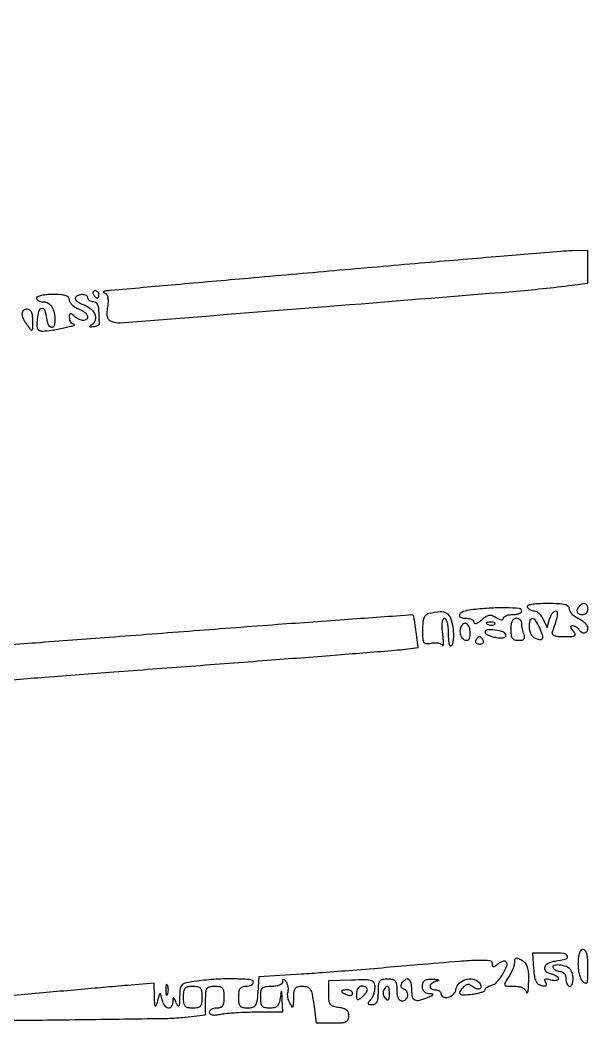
# Model space of a CAD drawing. Extents: x 0 to 640, y 0 to 640.
# Drawn here: x 485.5 to 640, y 0 to 272.6 of the extents above; entities that cross this region are included whole.
import ezdxf

# ---------------------------------------------------------------- set-up
doc = ezdxf.new("R2010")
doc.units = 0

msp = doc.modelspace()

# ---------------------------------------------------------------- linework, layer by layer
for points in [[(298.596171, 172.961967, -0.000001), (315.607522, 174.277711, -0.000003), (335.31495, 175.801823, -0.000002), (358, 177.555987, 0.000046)], [(428.856234, 426.080986, -0.000025), (431.95057, 383.981642, -0.218039)], [(497.284492, 293.320239, -0.000155), (457.622852, 290.101785, -0.055727)], [(461.822025, 150.997257, 0.000016), (461.164803, 159.480489, 0.268084)], [(476.587556, 92.767308, -0.000214), (492.35547, 93.99476, -0.00037), (511.043622, 95.427586, -0.000263), (532, 97.007647, 0.000397), (552.801925, 98.581658, 0.00059), (571.003045, 99.995008, 0.000249), (586.582698, 101.2311, 0.012412), (589.648663, 101.552648), (593.797327, 102.092153), (593.261077, 106.296077, 0.004349), (593.038455, 107.928091, 0.006491), (592.812919, 109.350465, 0.003079), (592.598799, 110.551729, 0.12572), (592.488466, 110.790614, 0.244437), (592.239069, 110.89857, 0.000032), (574.879821, 109.66369, 0.000803), (555.66005, 108.264195, 0.000484), (532.876053, 106.546181, -0.000078), (509.83174, 104.78971, -0.000118), (489.766716, 103.268231, -0.000044), (472.49248, 101.963994, -0.002867)], [(481.083697, 0.703162, 0.001242), (504.920313, 0.953276, 0.000589), (525.210669, 1.240495, 0.022567), (529.75, 1.515272), (536, 2.177642), (536, 6.088821, -0.016923), (536.076451, 8.346922, -0.125923), (536.409798, 9.358882, -0.199353), (537.115624, 9.850631, -0.053792), (538.5, 10, -0.047675), (539.824437, 9.873428, -0.173074), (540.541667, 9.45, -0.144586), (540.902765, 8.613599, -0.030103), (541, 7, -0.030703), (540.907747, 5.499083, -0.116834), (540.583333, 4.625, -0.166173), (539.975317, 4.159458, -0.081208), (539, 4, 0.054294), (538.234886, 3.916672, 0.073991), (537.5875, 3.669531, 0.09363), (537.153047, 3.30426, 0.172937), (537, 2.875, 0.240425), (537.220114, 2.4437, 0.117627), (537.805556, 2.201111, 0.064816), (538.776084, 2.172759, 0.024292), (540.125, 2.375, -0.026186), (541.77794, 2.616429, -0.007564), (544.351562, 2.816406, -0.007585), (547.263672, 2.954102, -0.00802), (550.125, 3), (557, 3), (556.850168, 6.25, 0.000897), (556.746481, 8.414657, 0.202175), (556.660063, 8.594183, 0.591928), (556.563194, 8.55929, 0.001448), (556.283746, 6.75, -0.042367), (555.958344, 5.391064, -0.121485), (555.4452, 4.575302, -0.134975), (554.648401, 4.140851, -0.057778), (553.433578, 4, -0.050879), (552.156551, 4.130285, -0.173183), (551.452798, 4.558188, -0.141222), (551.096473, 5.398772, -0.030097), (551, 7, -0.030723), (551.103846, 8.688463, -0.167168), (551.5, 9.5, -0.167168), (552.311537, 9.896154, -0.030723), (554, 10, 0.036984), (555.186005, 10.087847, 0.061356), (556.151292, 10.355443, 0.084273), (556.791431, 10.757791, 0.210338), (557.015313, 11.25, -0.045419), (557.068105, 11.760612, -0.408364), (557.236342, 11.876105, -0.192396), (557.493982, 11.716747, -0.018089), (557.922793, 11.090684, -0.057974), (558.227841, 10.456838, -0.04621), (558.408607, 9.71937, -0.047712), (558.446824, 8.994472, -0.081109), (558.323799, 8.401422, 0.093199), (558.21057, 7.781108, 0.043676), (558.286315, 6.965557, 0.041238), (558.519227, 6.098179, 0.04555), (558.88591, 5.310739, 0.026285), (559.468973, 4.419625, 0.503024), (559.753697, 4.417713, 0.153508), (559.927725, 4.908521, 0.006688), (559.969591, 6.75, -0.025646), (560.076145, 8.505075, -0.131874), (560.429162, 9.404136, -0.178979), (561.121977, 9.858244, -0.056558), (562.371169, 10, -0.082776), (563.669668, 9.783548, -0.175514), (564.452988, 9.152903, -0.090638), (564.952873, 7.843489, -0.013005), (565.405612, 5), (566.068886, 0), (570.534443, 0, 0.014415), (572.958292, 0.069894, 0.087968), (574.17263, 0.35825, 0.182493), (574.77905, 0.94585, 0.110482), (575, 1.933578, 0.093191), (574.831645, 2.82901, 0.129053), (574.35353, 3.486994, 0.101063), (573.512734, 3.929314, 0.042097), (572.25, 4.183578, -0.043864), (570.743064, 4.492549, -0.165614), (569.96903, 5.04298, -0.132545), (569.595808, 6.031998, -0.024327), (569.5, 8), (569.5, 11.5), (575.75, 11.715867, -0.006763), (579.616327, 11.797071, -0.081283), (581.084236, 11.568105, -0.223651), (581.761278, 10.92846, -0.093706), (582, 9.665867, -0.046156), (581.9116, 8.710275, -0.037223), (581.6475, 7.713098, -0.038528), (581.26019, 6.822784, -0.07465), (580.8, 6.2, 0.02847), (580.250731, 5.584347, 0.273085), (580.204167, 5.25, 0.272121), (580.474466, 5.046798, 0.028321), (581.3, 5, 0.12701), (582.099116, 5.206319, 0.15454), (582.628571, 5.764706, 0.089301), (582.918188, 6.795022, 0.023978), (583, 8.5, -0.021436), (583.084309, 10.465575, -0.13443), (583.428571, 11.4, -0.189121), (584.13778, 11.861332, -0.050766), (585.5, 12, -0.047675), (586.824437, 11.873428, -0.173074), (587.541667, 11.45, -0.144586), (587.902765, 10.613599, -0.030103), (588, 9, 0.033607), (588.088963, 7.677925, 0.082504), (588.375, 6.75, 0.12651), (588.851045, 6.202091, 0.152103), (589.5, 6, 0.195796), (590.485602, 6.40134, 0.176193), (590.965805, 7.399021, 0.164467), (590.706536, 8.525442, 0.175984), (589.822949, 9.225684, -0.117017), (589.43188, 9.467999, -0.128568), (589.207877, 9.852632, -0.118107), (589.190642, 10.324523, -0.088972), (589.381966, 10.809017, -0.094446), (590.327549, 11.840643, -0.321762), (591.187942, 11.856091, -0.195393), (591.814862, 10.899677, -0.048614), (592, 9, 0.056148), (592.212489, 7.113748, 0.236311), (592.915227, 6.259624, 0.176956), (594.191631, 6.172774, 0.030887), (596.5, 7, 0.005675), (597.652006, 7.510599, 0.223503), (597.827495, 7.717909, 0.467319), (597.721577, 7.868926, 0.011173), (596.75, 7.929715, -0.098015), (596.037838, 8.100635, -0.109962), (595.477536, 8.526576, -0.101932), (595.12211, 9.17936, -0.073992), (595, 10, -0.075063), (595.145837, 10.965956, -0.169202), (595.57925, 11.554293, -0.126788), (596.385415, 11.847124, -0.034601), (597.75, 11.883999, -0.010989), (598.849555, 11.813383, -0.109045), (599.28821, 11.676084, -0.602595), (599.282394, 11.507227, -0.049066), (598.75, 11.310674, 0.085659), (597.531001, 10.756754, 0.219845), (597.044273, 9.945832, 0.309409), (597.408937, 9.266022, 0.12015), (598.5, 9, -0.064853), (599.073457, 8.925306, -0.082425), (599.559375, 8.70625, -0.098894), (599.884432, 8.381354, -0.148195), (600, 8, 0.297781), (600.606066, 7.072601, 0.177754), (601.971516, 6.988815, 0.120066), (603.476325, 7.869572, 0.166821), (604.180449, 9.25, -0.168461), (604.97616, 10.797762, -0.117615), (606.686253, 11.795117, -0.11498), (608.694813, 11.925615, -0.156592), (610.298668, 11.101332, -0.1169), (610.897023, 10.131179, -0.314873), (610.677188, 9.394982, -0.248239), (609.805982, 9.232949, -0.097802), (608.700372, 9.833706, 0.05321), (607.997518, 10.300654, 0.126381), (607.39062, 10.441893, 0.131544), (606.806558, 10.271182, 0.059934), (606.176206, 9.776206, 0.043599), (605.146911, 8.549846, 0.387783), (605.229902, 7.90882, 0.190212), (606.108915, 7.611412, 0.016636), (608.5, 7.810207, 0.020518), (609.841228, 8.022868, 0.0319), (610.971875, 8.326136, 0.033236), (611.79817, 8.667995, 0.285408), (612, 8.992775, -0.181357), (612.123611, 9.322362, -0.059911), (612.514063, 9.674246, -0.050455), (613.080203, 9.993144, -0.03892), (613.75, 10.225835, 0.145658), (615.246323, 11.1347, 0.046191), (616.829224, 13.245877, 0.045183), (617.937166, 15.477994, 0.297277), (617.692339, 16.640994, 0.193054), (617.333631, 16.79434, 0.075515), (616.789785, 16.724247, 0.059965), (616.154935, 16.456802, 0.043585), (615.524166, 16.020056, -0.0174), (614.701282, 15.384141, -0.181319), (614.295988, 15.274417, -0.333244), (614.06468, 15.484644, -0.047477), (614, 16.164292, 0.388389), (613.337754, 16.888242, 0.027106), (610.337682, 16.992594, 0.015291), (604.988623, 16.724869, 0.002049), (593.75, 15.77081, -0.001225), (585.154061, 15.026821, -0.00104), (576.070312, 14.282046, -0.001048), (567.793112, 13.63817, -0.002948), (562, 13.234074), (550.5, 12.5), (550.192502, 8.25, -0.016069), (549.939278, 5.832431, -0.109891), (549.525079, 4.716478, -0.186214), (548.779525, 4.174846, -0.065109), (547.442502, 4, -0.050431), (546.159121, 4.129775, -0.173181), (545.453542, 4.557062, -0.141679), (545.096573, 5.397071, -0.030097), (545, 7, -0.030703), (545.092253, 8.500917, -0.116834), (545.416667, 9.375, -0.166173), (546.024683, 9.840542, -0.081208), (547, 10, 0.048028), (547.765418, 10.073693, 0.068025), (548.4125, 10.29375, 0.088204), (548.848523, 10.618118, 0.191087), (549, 11, 0.391945), (548.309155, 11.745917, 0.013232), (543.948157, 11.964853, 0.020725), (538.84503, 11.874287, 0.019259), (533.639571, 11.364076, 0.013848), (530.717167, 10.880727, 0.136467), (529.612031, 10.329245, 0.178612), (529.096497, 9.346642, 0.027567), (528.929715, 7.114076, -0.005924), (528.868647, 5.163221, -0.120439), (528.704852, 4.599687, -0.577095), (528.45255, 4.599335, -0.029888), (528, 5.5, 0.005675), (527.489401, 6.652006, 0.223503), (527.282091, 6.827495, 0.467319), (527.131074, 6.721577, 0.011173), (527.070285, 5.75, -0.119773), (526.698646, 4.450499, -0.316765), (525.86941, 4.059803, -0.209636), (524.893551, 4.708281, -0.077764), (524.212851, 6.25, 0.004522), (523.788552, 7.785438, 0.388203), (523.59948, 7.901764, 0.280331), (523.406558, 7.727135, 0.003243), (522.90615, 6, -0.007963), (522.48405, 4.592969, -0.621648), (522.304468, 4.565635, -0.143795), (522.171514, 4.961733, -0.002737), (522.09968, 7.155172), (522, 10.810344), (515.75, 10.286605, 0.000875), (512.210741, 9.983786, 0.00017), (505.828125, 9.424254, 0.000181), (498.386768, 8.766644, 0.000167), (490.75, 8.086406), (472, 6.409946)]]:
    msp.add_lwpolyline(points, format="xyb")
for points in [[(571, 204.442658, 0.000005), (547.698453, 202.389856, 0.000009), (527.83125, 200.639043, 0.000001), (510.19439, 199.084425, 0.000569), (509, 198.977771, 0.023742), (508.410977, 198.896161, 0.229746), (508.213705, 198.750261, 0.393195), (508.262064, 198.573406, 0.041873), (508.677527, 198.361877, -0.181554), (509.131709, 197.94178, -0.074218), (509.397866, 197.130493, -0.053972), (509.467237, 195.994716, -0.028518), (509.320698, 194.588807, 0.026081), (509.139816, 192.931702, 0.088035), (509.268707, 191.854077, 0.131994), (509.718142, 191.132621, 0.096495), (510.522211, 190.629851, 0.111769), (512.733413, 190.309683, 0.000089), (568.786543, 194.747028, 0.000664), (619.5948, 198.846244, 0.012105), (635.75, 200.565829), (640, 201.122546), (640, 205.561273), (640, 210), (635.75, 209.885939, 0.014029), (632.586407, 209.712121, 0.000231), (614.976562, 208.239925, 0.000599), (594.492779, 206.493198, 0.000398)], [(505.5, 198, 0.029505), (505.768994, 197.617226, 0.035638), (506.066025, 197.29375, 0.038439), (506.34829, 197.065539, 0.151918), (506.559017, 197, 0.210953), (506.727648, 197.07446, 0.081139), (506.870461, 197.29375, 0.061769), (506.967655, 197.617151, 0.042167), (507, 198, 0.105053), (506.918938, 198.381556, 0.099167), (506.688914, 198.70625, 0.09642), (506.345238, 198.923877, 0.093332), (505.940983, 199, 0.108972), (505.586039, 198.921712, 0.182303), (505.3746, 198.70625, 0.161196), (505.343488, 198.3821, 0.082592)], [(490, 197, 0.182536), (490.144157, 196.618285, 0.0909), (490.556072, 196.29375, 0.070807), (491.168668, 196.073863, 0.050854), (491.893011, 196, -0.13309), (493.198794, 195.646161, -0.123825), (494.189595, 194.674503, -0.091616), (494.801463, 193.078225, -0.045861), (495, 190.918213, -0.083813), (494.747633, 189.423246, -0.396506), (494.046135, 189.056836, -0.237608), (493.252246, 189.782017, -0.059988), (492.816422, 191.531089, 0.052478), (492.321217, 193.653424, 0.349015), (491.465085, 194.196291, 0.303358), (490.620328, 193.491161, 0.047549), (490.186642, 191.25, 0.022012), (490.098968, 189.56888, 0.112304), (490.29791, 188.660412, 0.198328), (490.803732, 188.198583, 0.095327), (491.686642, 188.05763, 0.033688), (494.047606, 188.292417, 0.010943), (497.494131, 188.949376, 0.013179), (500.272797, 189.619351, 0.836704), (500.25, 189.885001, -0.129331), (499.772928, 190.058592, -0.090617), (499.367188, 190.465594, -0.080182), (499.093799, 191.04169, -0.070884), (499, 191.7, -0.028321), (499.046798, 192.525534, -0.272121), (499.25, 192.795833, -0.273085), (499.584347, 192.749269, -0.02847), (500.2, 192.2, 0.047088), (500.75501, 191.740724, 0.037433), (501.429375, 191.3525, 0.038655), (502.115258, 191.086276, 0.073375), (502.7, 191, 0.16809), (503.710867, 191.349714, 0.332825), (503.919036, 192.125743, 0.147005), (503.096364, 193.158977, 0.060857), (501.5, 194, -0.049595), (500.54372, 194.476685, -0.054776), (499.734375, 195.119185, -0.06206), (499.18165, 195.822013, -0.13645), (499, 196.475249, 0.183065), (498.729905, 197.188232, 0.130703), (498.012175, 197.665292, 0.065288), (496.692532, 197.927719, 0.016479), (494.5, 198, 0.020945), (492.775243, 197.927717, 0.033738), (491.321875, 197.70625, 0.036969), (490.267028, 197.388512, 0.31052)], [(500.560204, 197.097411, 0.293569), (500.567605, 196.674966, 0.077315), (501.047137, 196.152874, 0.053478), (501.891967, 195.615307, 0.031111), (503.001187, 195.149431, -0.099314), (504.886782, 194.035979, -0.134318), (505.953884, 192.379807, -0.179199), (505.873379, 190.748238, -0.187626), (504.75, 189.600967, 0.05817), (504.420373, 189.402846, 0.555352), (504.433798, 189.2697, 0.128766), (504.741989, 189.20713, 0.016018), (505.428887, 189.267634, 0.037747), (506.154745, 189.411259, 0.060251), (506.738616, 189.652055, 0.083906), (507.102815, 189.945929, 0.244341), (507.178887, 190.25, -0.038065), (507.109288, 190.686696, -0.006742), (507.052548, 191.514062, -0.007263), (507.013125, 192.487874, -0.006484), (507, 193.5, 0.04716), (506.90137, 194.543379, 0.088208), (506.6, 195.333333, 0.118484), (506.11998, 195.822179, 0.140575), (505.5, 196, -0.064853), (504.926543, 196.074694, -0.082425), (504.440625, 196.29375, -0.098894), (504.115568, 196.618646, -0.148195), (504, 197, 0.269995), (503.600533, 197.685842, 0.122522), (502.563899, 197.975128, 0.101343), (501.356471, 197.763282, 0.161775)], [(486.031803, 192.75, 0.077361), (486.143178, 192.137438, 0.02629), (486.485547, 191.296981, 0.025414), (486.967528, 190.393842, 0.026636), (487.531803, 189.55887, 0.012492), (488.463173, 188.389397, 0.416492), (488.787051, 188.362131, 0.214077), (488.97757, 188.762952, 0.005481), (489, 190.80887, 0.030054), (488.913994, 192.23841, 0.079976), (488.632487, 193.218145, 0.128084), (488.157559, 193.788701, 0.156723), (487.5, 194, 0.082322), (486.92953, 193.905435, 0.094467), (486.449967, 193.632812, 0.103507), (486.135275, 193.226682, 0.120167)], [(608.25, 112.276604, 0.045924), (606.086129, 111.803498, 0.192744), (605.077477, 110.974655, 0.468681), (605.35632, 110.265088, 0.080121), (607, 110, -0.055806), (607.765041, 109.914346, -0.075321), (608.4125, 109.660722, -0.094655), (608.846702, 109.285657, -0.16898), (609, 108.845012, 0.309664), (609.185084, 108.574824, 0.176862), (609.597745, 108.566778, 0.072821), (610.257255, 108.906776, 0.028554), (611.055939, 109.550624, -0.031771), (612.215063, 110.472807, -0.112542), (613.09062, 110.826974, -0.130767), (613.957292, 110.740177, -0.049634), (615.055939, 110.197138, 0.030056), (615.853848, 109.763151, 0.083364), (616.467098, 109.592296, 0.180073), (616.841439, 109.688262, 0.245648), (617, 109.991526, -0.225138), (617.183148, 110.377655, -0.07554), (617.734375, 110.703761, -0.057475), (618.542663, 110.926245, -0.038464), (619.5, 111, 0.038131), (620.457356, 111.073116, 0.057076), (621.265625, 111.29375, 0.074992), (621.817169, 111.617064, 0.226478), (622, 112, 0.393024), (621.405274, 112.639732, 0.013193), (617.645799, 112.814669, 0.020019), (613.120293, 112.724514, 0.01588)], [(623.5, 113, 0.08032), (623.831514, 112.617313, 0.053425), (624.314886, 112.29375, 0.052481), (624.867626, 112.074087, 0.068458), (625.406203, 112, -0.136715), (625.978453, 111.840549, -0.053206), (626.638398, 111.339062, -0.047507), (627.27676, 110.610843, -0.042759), (627.791993, 109.75), (628.889616, 107.5), (629.561439, 109.75, -0.036407), (629.888509, 110.611239, -0.047298), (630.315199, 111.339062, -0.055403), (630.771872, 111.843775, -0.183167), (631.184019, 112, -0.371297), (631.598315, 111.64315, -0.077345), (631.592422, 110.603383, -0.038676), (631.171064, 108.861701, -0.011201), (630.255784, 106.25, 0.234932), (630.311685, 105.703934, 0.161663), (630.801565, 105.302303, 0.071758), (631.840873, 105.066716, 0.019912), (633.515456, 105, 0.010018), (635.609054, 105.041951, 0.12644), (636.359124, 105.267101, 0.379618), (636.495832, 105.705911, 0.067379), (636, 106.5, -0.030163), (635.531156, 107.139779, -0.113412), (635.363418, 107.604707, -0.26259), (635.478798, 107.882868, -0.167546), (635.818538, 108, -0.080924), (636.271073, 107.926276, -0.053435), (636.751132, 107.70625, -0.052403), (637.184778, 107.382546, -0.067923), (637.5, 107, 0.106996), (638.235345, 106.236712, 0.183476), (639.085178, 106.039569, 0.220175), (639.742693, 106.459535, 0.143207), (640, 107.339485, 0.145081), (639.823739, 107.934155, 0.053401), (639.265625, 108.6201, 0.047285), (638.456567, 109.283222, 0.041165), (637.5, 109.818046, -0.046624), (636.543632, 110.366525, -0.050694), (635.734375, 111.069441, -0.056806), (635.179578, 111.813326, -0.1326), (635, 112.478561, 0.218213), (634.661976, 113.216208, 0.116877), (633.754394, 113.687224, 0.051218), (632.034205, 113.936079, 0.010331), (628.940983, 114, 0.012167), (626.423493, 113.938731, 0.033287), (624.656461, 113.73424, 0.058059), (623.63054, 113.419412, 0.455789)], [(637.666667, 113.333333, 0.091649), (637.095775, 112.503522, 0.193059), (637.066255, 111.735179, 0.206496), (637.569797, 111.19498, 0.103678), (638.5, 111, 0.099038), (639.072457, 111.114514, 0.097945), (639.559375, 111.440625, 0.097945), (639.885486, 111.927543, 0.099038), (640, 112.5, 0.103678), (639.80502, 113.430203, 0.206496), (639.264821, 113.933745, 0.193059), (638.496478, 113.904225, 0.091649)], [(596.75, 111.248783, 0.125474), (595.925052, 110.827793, 0.11899), (595.382655, 110.055719, 0.072416), (595.085704, 108.792987, 0.021601), (595, 106.810099, 0.012638), (595.061736, 104.36808, 0.139268), (595.373284, 103.45046, 0.247448), (596.04241, 103.100759, 0.046362), (597.465114, 103.238082, -0.044462), (598.448394, 103.336756, -0.054742), (599.365354, 103.246399, -0.064574), (600.086567, 102.994062, -0.163694), (600.472367, 102.604659, 0.665414), (600.62296, 102.613662, 0.082556), (600.702777, 103.072931, 0.023489), (600.658544, 104.188352, 0.008732), (600.495436, 105.75, -0.019128), (600.351008, 107.48022, -0.040135), (600.398472, 108.828162, -0.056098), (600.607415, 109.730684, -0.317908), (600.988182, 110, -0.300623), (601.380315, 109.740807, -0.041593), (601.702779, 108.76625, -0.036392), (601.926791, 107.409653, -0.022729), (602, 105.8, 0.016068), (602.055527, 104.072574, 0.054537), (602.249541, 102.963837, 0.165985), (602.560773, 102.519641, 0.370741), (602.942297, 102.55, 0.14562), (603.273439, 103.167671, 0.030503), (603.448943, 104.395938, 0.029593), (603.481672, 105.898965, 0.02425), (603.343825, 107.5, 0.053972), (602.719278, 110.027839, 0.177784), (601.627887, 111.318476, 0.150406), (599.828348, 111.717836, 0.035525)], [(619, 107, 0.030433), (619.093168, 105.470707, 0.123267), (619.425582, 104.605958, 0.169498), (620.058637, 104.151426, 0.071848), (621.106989, 104, 0.043546), (622.060895, 104.083235, 0.16083), (622.586586, 104.365663, 0.207384), (622.764417, 104.852992, 0.076984), (622.606989, 105.581787, -0.024761), (622.374442, 106.290883, -0.016939), (622.178303, 107.115525, -0.017107), (622.043146, 107.925091, -0.032815), (622, 108.581787, 0.104916), (621.88519, 109.122918, 0.099144), (621.559375, 109.5834, 0.096457), (621.072587, 109.892034, 0.093456), (620.5, 110, 0.152103), (619.851045, 109.797909, 0.12651), (619.375, 109.25, 0.082504), (619.088963, 108.322075, 0.033607)], [(624, 107.606989, 0.063435), (624.122542, 106.644994, 0.061175), (624.482669, 105.731707, 0.066168), (625.014588, 105.002075, 0.111029), (625.643128, 104.58345, 0.049116), (627.05607, 104.195061, 0.343692), (627.645552, 104.510989, 0.192925), (627.677331, 105.404416, 0.020482), (626.876926, 107.370774, 0.035015), (625.805782, 109.343062, 0.234498), (624.878148, 109.90239, 0.372865), (624.203667, 109.408679, 0.056342)], [(605.404324, 107.611269, 0.095125), (605.181662, 106.364495, 0.104554), (605.450748, 105.168498, 0.122258), (606.131049, 104.315016, 0.165107), (607.059017, 104, 0.323974), (607.75426, 104.503309, 0.083254), (607.976163, 105.957222, 0.072461), (607.71646, 107.573298, 0.180218), (606.992937, 108.504365, 0.144093), (606.563784, 108.621917, 0.123952), (606.110869, 108.498758, 0.101735), (605.702062, 108.143861, 0.071796)], [(612, 106.179922, 0.238475), (612.200765, 105.782926, 0.050528), (612.889158, 105.376419, 0.042653), (613.867545, 105.022389, 0.029061), (615.026919, 104.782741, 0.024777), (616.281898, 104.661658, 0.07022), (617.155591, 104.743648, 0.149373), (617.611172, 105.010784, 0.271511), (617.6998, 105.419242, 0.235851), (616.840463, 106.288249, 0.048809), (614.683417, 106.793796, 0.053517), (612.615049, 106.84705, 0.390628)], [(612.8125, 108.316886, 0.051402), (613.359369, 108.160852, 0.05415), (613.916927, 108.123424, 0.060344), (614.402231, 108.202593, 0.126455), (614.729167, 108.395833, 0.296942), (614.77538, 108.614691, 0.208169), (614.592839, 108.799335, 0.077125), (614.112848, 108.910055, 0.028489), (613.416667, 108.921053, 0.018894), (612.670344, 108.862007, 0.168741), (612.37858, 108.720685, 0.470617), (612.395823, 108.538436, 0.054073)], [(609.5, 104, 0.146489), (609.397987, 103.620597, 0.191582), (609.538811, 103.29375, 0.134005), (609.925364, 103.072951, 0.063222), (610.5, 103, 0.063222), (611.074636, 103.072951, 0.134005), (611.461189, 103.29375, 0.191582), (611.602013, 103.620597, 0.146489), (611.5, 104, 0.025622), (611.235369, 104.382847, 0.032351), (610.951311, 104.70625, 0.033983), (610.686704, 104.937141, 0.163822), (610.5, 105, 0.163822), (610.313296, 104.937141, 0.033983), (610.048689, 104.70625, 0.032351), (609.764631, 104.382847, 0.025622)], [(637.292468, 16.334291, 0.035403), (637.356439, 14.827807, 0.034528), (637.632013, 13.332454, 0.036574), (638.060914, 12.056967, 0.097279), (638.59428, 11.262863, 0.110115), (639.310229, 10.807939, 0.408521), (639.75, 11.00907, 0.084945), (639.961074, 12.068269, 0.006804), (640, 14.928571, 0.015412), (639.928878, 17.23531, 0.047442), (639.685826, 18.776083, 0.083917), (639.280036, 19.687912, 0.251256), (638.698188, 20, 0.217239), (638.148958, 19.749552, 0.08746), (637.714639, 19.026083, 0.057648), (637.419117, 17.8736, 0.026883)], [(620, 16.5, -0.070547), (619.890562, 15.728219, -0.024752), (619.525591, 14.666889, -0.024001), (619.003139, 13.523789, -0.025842), (618.38499, 12.464817, 0.011731), (617.376462, 10.843891, 0.270796), (617.374256, 10.319847, 0.256239), (617.832692, 10.042288, 0.010683), (619.811666, 10, -0.037981), (621.18868, 9.895248, -0.078136), (622.216236, 9.568577, -0.102558), (622.913865, 9.017961, -0.111109), (623.310674, 8.25, 0.475006), (623.491198, 8.167584, 0.234447), (623.667734, 8.39904, 0.032052), (623.809348, 9.508679, 0.009564), (623.883999, 11.214816, 0.018156), (623.855217, 13.672602, 0.066802), (623.575352, 15.198249, 0.103841), (622.98528, 16.224618, 0.087898), (622, 17, 0.022708), (620.950472, 17.501797, 0.162805), (620.397996, 17.544867, 0.274767), (620.094713, 17.244072, 0.063389)], [(625.192502, 14.758627, 0.021186), (625.433231, 12.669788, 0.071385), (625.838128, 11.35917, 0.11611), (626.464802, 10.573587, 0.120231), (627.36843, 10.162495, 0.032762), (628.190662, 10.061568, 0.188334), (628.600014, 10.195259, 0.297764), (628.701134, 10.517565, 0.069807), (628.462058, 11.061392, -0.074156), (628.226158, 11.61085, -0.355211), (628.356965, 11.899775, -0.159844), (628.833882, 11.969924, -0.021207), (629.843628, 11.751143, 0.032779), (630.670236, 11.591962, 0.057328), (631.366566, 11.584875, 0.085918), (631.836968, 11.717988, 0.288532), (632, 11.976988, 0.201141), (631.856828, 12.318489, 0.052527), (631.381552, 12.696476, 0.044827), (630.700708, 13.048612, 0.032998), (629.894644, 13.3173, -0.131241), (628.554276, 14.079003, -0.28692), (628.291011, 15.182435, -0.197181), (629.22047, 16.255112, -0.082716), (631.078328, 16.834676, 0.026119), (634.046175, 17.404089, 0.463761), (634.427879, 18.173476, 0.27662), (633.470897, 18.861179, 0.020845), (630.142502, 19), (624.885004, 19)], [(630.500925, 14.998503, 0.088359), (630.842907, 14.616238, 0.053299), (631.360047, 14.29331, 0.051259), (631.962046, 14.074057, 0.06179), (632.559017, 14, -0.137622), (633.108519, 13.845833, -0.100183), (633.576711, 13.4125, -0.086062), (633.891917, 12.764357, -0.070352), (634, 12, 0.048028), (634.073693, 11.234582, 0.068025), (634.29375, 10.5875, 0.088204), (634.618118, 10.151477, 0.191087), (635, 10, 0.300761), (635.665971, 10.440436, 0.087742), (635.956711, 11.698339, 0.071576), (635.815894, 13.244882, 0.100314), (635.234687, 14.5, 0.153555), (634.126166, 15.312387, 0.055755), (632.200296, 15.735604, 0.09225), (630.74726, 15.620491, 0.502109)], [(525.157895, 9, 0.017491), (525.189089, 8.10856, 0.078554), (525.306058, 7.601562, 0.447206), (525.474999, 7.540618, 0.174857), (525.662281, 7.75, 0.057986), (525.818615, 8.320008, 0.037979), (525.87034, 9, 0.037979), (525.818615, 9.679992, 0.057986), (525.662281, 10.25, 0.174857), (525.474999, 10.459382, 0.447206), (525.306058, 10.398438, 0.078554), (525.189089, 9.89144, 0.017491)], [(535, 7, -0.030103), (534.902765, 5.386401, -0.144586), (534.541667, 4.55, -0.173074), (533.824437, 4.126572, -0.047675), (532.5, 4, -0.047675), (531.175563, 4.126572, -0.173074), (530.458333, 4.55, -0.144586), (530.097235, 5.386401, -0.030103), (530, 7, -0.030103), (530.097235, 8.613599, -0.144586), (530.458333, 9.45, -0.173074), (531.175563, 9.873428, -0.047675), (532.5, 10, -0.047675), (533.824437, 9.873428, -0.173074), (534.541667, 9.45, -0.144586), (534.902765, 8.613599, -0.030103)], [(573, 8.606989, 0.222225), (573.087111, 8.420671, 0.030693), (573.440625, 8.160341, 0.030395), (573.925442, 7.887494, 0.02136), (574.5, 7.638374, 0.055937), (575.074366, 7.488865, 0.100118), (575.559375, 7.516384, 0.147206), (575.877514, 7.710807, 0.184534), (576, 8.031385, 0.152681), (575.884506, 8.400789, 0.098158), (575.559375, 8.715469, 0.08088), (575.073532, 8.92777, 0.062722), (574.5, 9, 0.024748), (573.925176, 8.971531, 0.039339), (573.440625, 8.884553, 0.046727), (573.096084, 8.758929, 0.289661)], [(577, 7.877555, 0.02153), (577.04858, 6.749908, 0.243483), (577.280049, 6.38379, 0.285199), (577.682027, 6.394365, 0.027702), (578.5, 7, 0.031583), (579.074049, 7.54111, 0.034151), (579.559375, 8.136985, 0.036411), (579.899069, 8.700558, 0.117955), (580, 9.122445, 0.167044), (579.884944, 9.457225, 0.095133), (579.559375, 9.742218, 0.075975), (579.073753, 9.93488, 0.056567), (578.5, 10, 0.132926), (577.911399, 9.840705, 0.107148), (577.426683, 9.396259, 0.089651), (577.108268, 8.713548, 0.064485)], [(584.446149, 8.912868, 0.11056), (584.2733, 8.413694, 0.077894), (584.298536, 7.818176, 0.072722), (584.512254, 7.219746, 0.074436), (584.887132, 6.712868, 0.062607), (585.413659, 6.303935, 0.339454), (585.75, 6.344219, 0.178281), (585.95293, 6.770569, 0.02285), (586, 7.8, 0.022936), (585.929611, 9.333642, 0.217734), (585.610971, 9.889506, 0.382301), (585.138681, 9.837919, 0.044558)]]:
    msp.add_lwpolyline(points, format="xyb", close=True)

doc.saveas('drawing.dxf')
